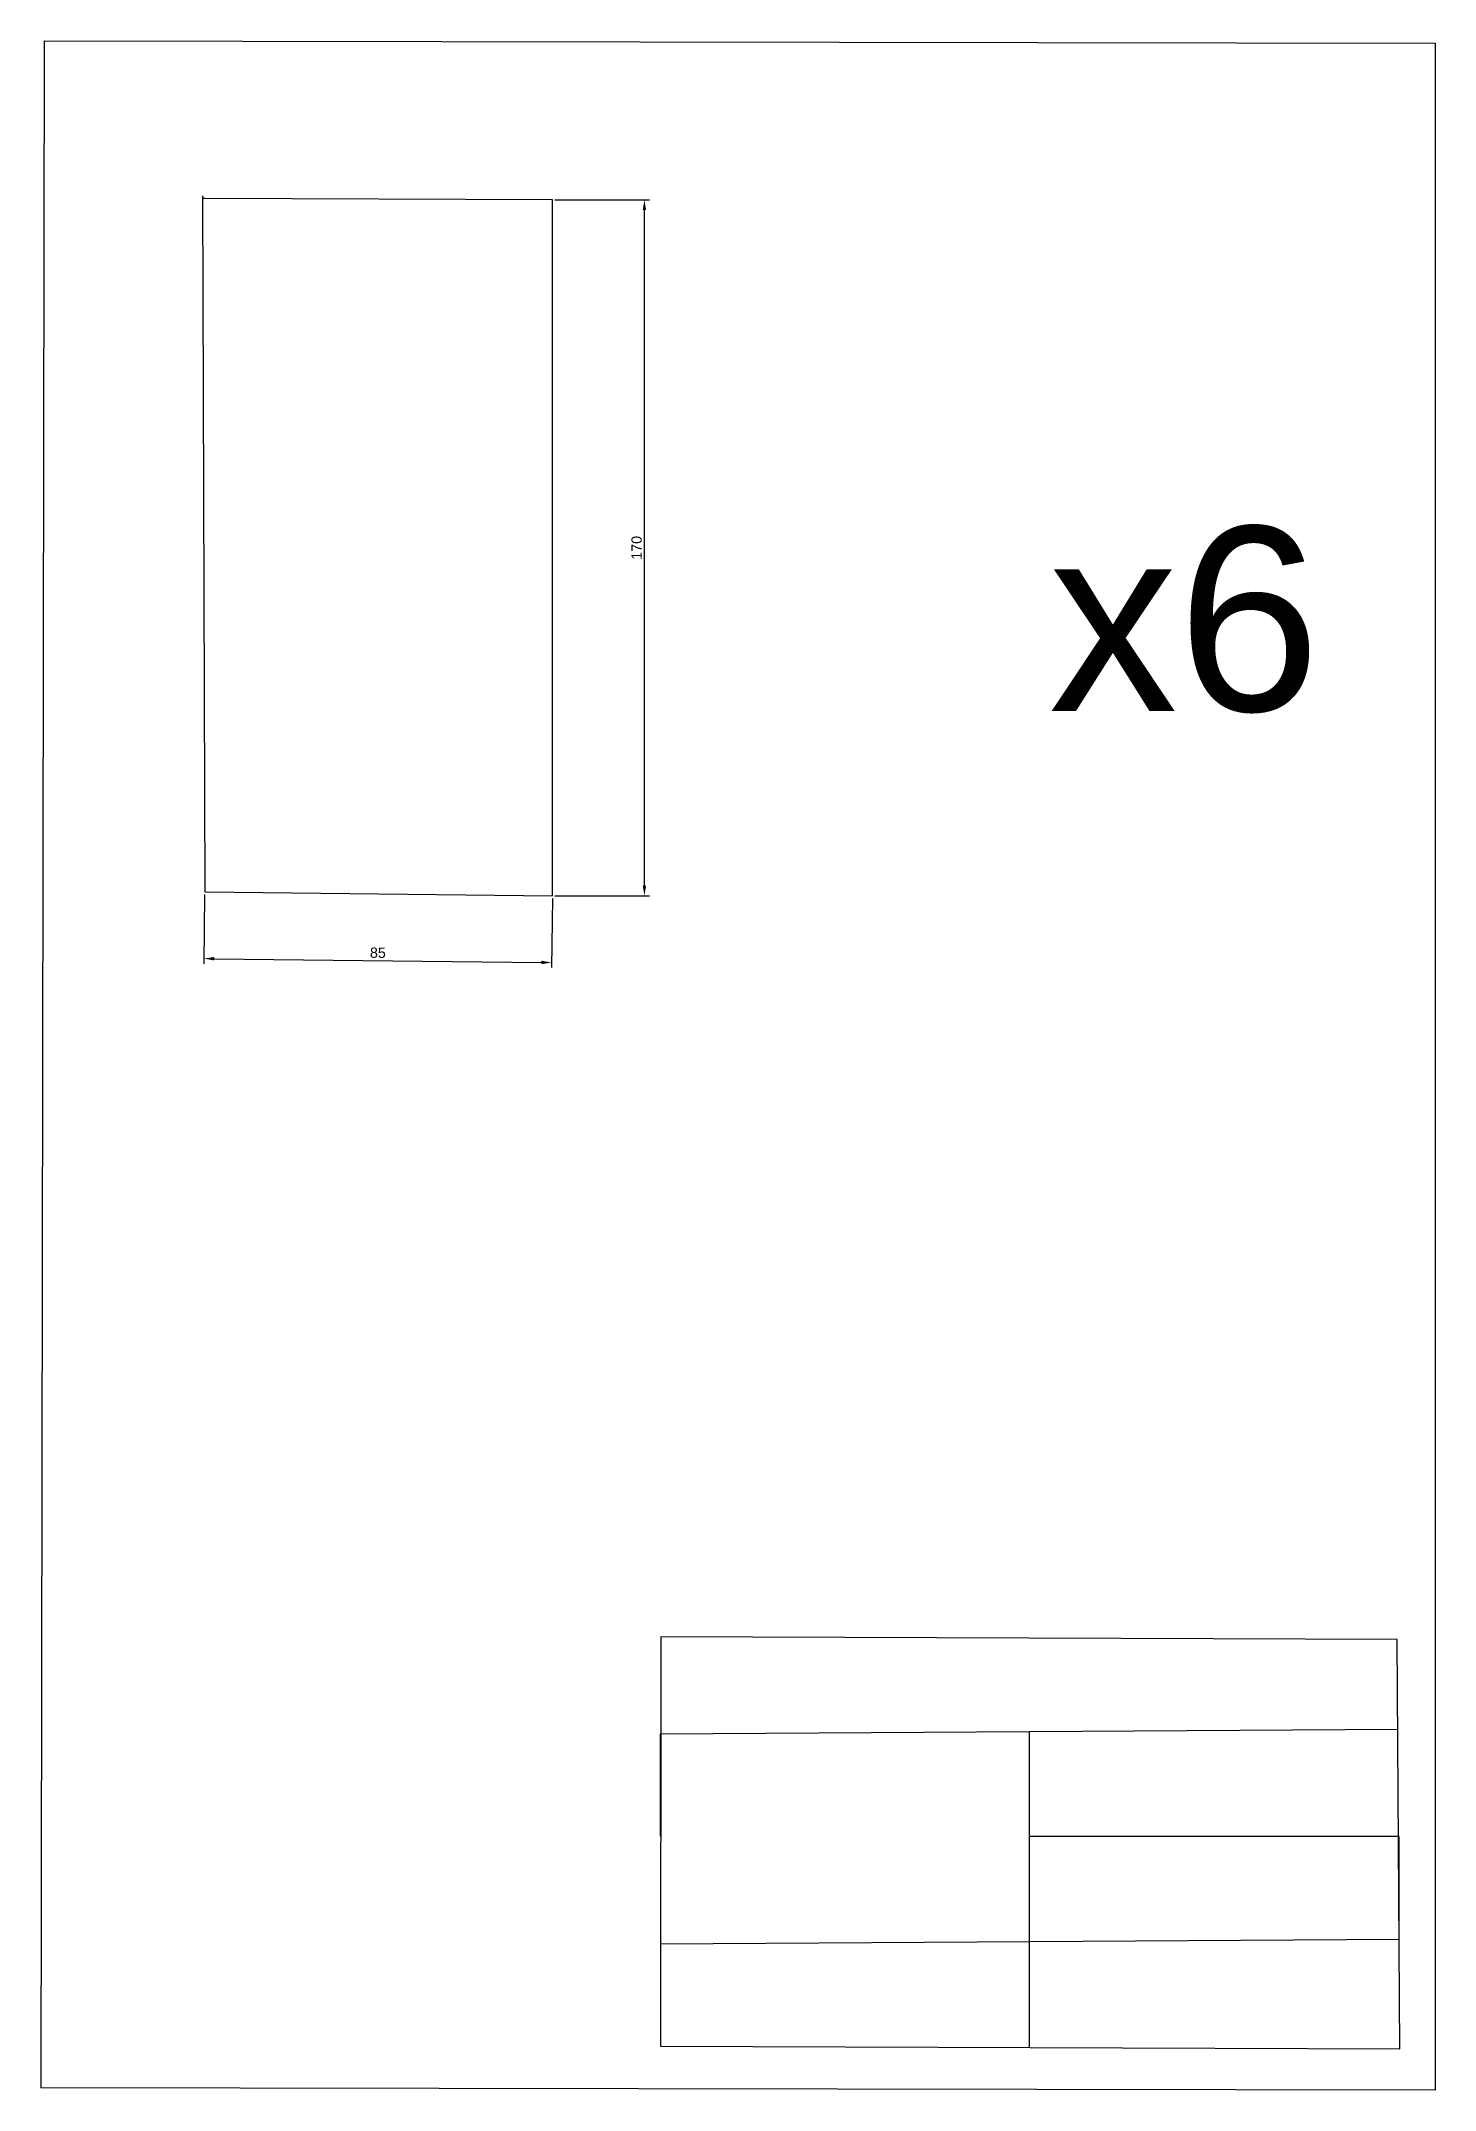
# Model space of a CAD drawing. Header units: millimetres. Extents: x 2285 to 2626, y 1638 to 2138.
import ezdxf

# ---------------------------------------------------------------- set-up
doc = ezdxf.new("R2010")
doc.units = ezdxf.units.MM
doc.styles.get("Standard").update_dxf_attribs({"font": 'arial.ttf'})
doc.dimstyles.new('ISO-25', dxfattribs={"dimtxt": 2.5, "dimasz": 2.5, "dimexe": 1.25, "dimexo": 0.625, "dimtad": 1, "dimtxsty": 'Standard', "dimcen": 2.5, "dimadec": 0, "dimazin": 0, "dimtfac": 1, "dimtmove": 0, "dimatfit": 3, "dimfxl": 1, "dimarcsym": 0})

# ---------------------------------------------------------------- blocks, each defined once
blk = doc.blocks.new('*D7')
at = {"color": 0, "lineweight": -2, "transparency": 16777216}
for p, q in [((2324.93, 1929.75), (2324.74, 1912.82)), ((2409.93, 1928.78), (2409.73, 1911.86)), ((2327.25, 1914.04), (2407.25, 1913.14))]:
    blk.add_line(p, q, dxfattribs=at)
at = {"color": 0, "transparency": 16777216}
for points in [[(2327.26, 1914.46), (2327.25, 1913.63), (2324.75, 1914.07)], [(2407.25, 1913.55), (2407.24, 1912.72), (2409.75, 1913.11)]]:
    blk.add_solid(points, dxfattribs=at)
at = {"layer": 'Defpoints', "color": 0, "transparency": 16777216}
for p in [(2324.94, 1930.37), (2409.93, 1929.41), (2409.75, 1913.11)]:
    blk.add_point(p, dxfattribs=at)
at = {"color": 0, "transparency": 16777216, "insert": (2367.27, 1915.49), "char_height": 2.5, "attachment_point": 5, "rotation": 359.3496}
blk.add_mtext('85', dxfattribs=at)
blk = doc.blocks.new('*D8')
at = {"color": 0, "lineweight": -2, "transparency": 16777216}
for p, q in [((2410.56, 2099.41), (2433.67, 2099.41)), ((2432.42, 1931.91), (2432.42, 2096.91)), ((2410.56, 1929.41), (2433.67, 1929.41))]:
    blk.add_line(p, q, dxfattribs=at)
at = {"color": 0, "transparency": 16777216}
for points in [[(2432, 2096.91), (2432.84, 2096.91), (2432.42, 2099.41)], [(2432, 1931.91), (2432.84, 1931.91), (2432.42, 1929.41)]]:
    blk.add_solid(points, dxfattribs=at)
at = {"layer": 'Defpoints', "color": 0, "transparency": 16777216}
for p in [(2409.93, 2099.41), (2432.42, 2099.41), (2409.93, 1929.41)]:
    blk.add_point(p, dxfattribs=at)
at = {"color": 0, "transparency": 16777216, "insert": (2430.52, 2014.41), "char_height": 2.5, "attachment_point": 5, "rotation": 90}
blk.add_mtext('170', dxfattribs=at)

msp = doc.modelspace()

# ---------------------------------------------------------------- linework, layer by layer
for p, q in [((2285.671, 2138.217), (2284.915, 1638.218)), ((2285.671, 2138.217), (2625.67, 2137.703)), ((2625.67, 2137.703), (2625.67, 1637.703)), ((2324.364, 2100.369), (2324.938, 1930.37)), ((2324.933, 2099.706), (2324.366, 2099.704)), ((2409.933, 2099.405), (2324.933, 2099.706)), ((2409.933, 1929.405), (2409.933, 2099.405)), ((2324.938, 1930.37), (2409.933, 1929.405)), ((2436.41, 1748.435), (2436.344, 1648.435)), ((2616.409, 1747.777), (2436.41, 1748.435)), ((2617.048, 1647.779), (2616.409, 1747.777)), ((2436.377, 1724.708), (2616.549, 1725.861)), ((2436.378, 1699.708), (2436.377, 1724.708)), ((2526.463, 1725.285), (2526.463, 1648.108)), ((2616.877, 1699.59), (2526.548, 1699.59)), ((2616.877, 1674.59), (2616.877, 1699.59)), ((2436.344, 1673.435), (2616.877, 1674.59)), ((2436.344, 1648.435), (2617.048, 1647.779)), ((2625.67, 1637.703), (2284.915, 1638.218))]:
    msp.add_line(p, q)

# ---------------------------------------------------------------- texts
at = {"insert": (2531.273, 2019.569), "char_height": 45, "attachment_point": 1}
msp.add_mtext_dynamic_manual_height_columns('x6', width=60.9746, gutter_width=12.5, heights=[0], dxfattribs=at)

# ---------------------------------------------------------------- dimensions: what is measured, and where the dimension line sits
dim = msp.add_linear_dim(base=(2432.42, 2099.405), p1=(2409.933, 1929.405), p2=(2409.933, 2099.405), angle=90, dimstyle='ISO-25')
dim.commit()
dim.dimension.update_dxf_attribs({"geometry": '*D8', "text_midpoint": (2430.519, 2014.405)})
dim = msp.add_aligned_dim(p1=(2324.938, 1930.37), p2=(2409.933, 1929.405), distance=-16.299, dimstyle='ISO-25')
dim.commit()
dim.dimension.update_dxf_attribs({"geometry": '*D7', "text_midpoint": (2367.272, 1915.491)})

doc.saveas('drawing.dxf')
